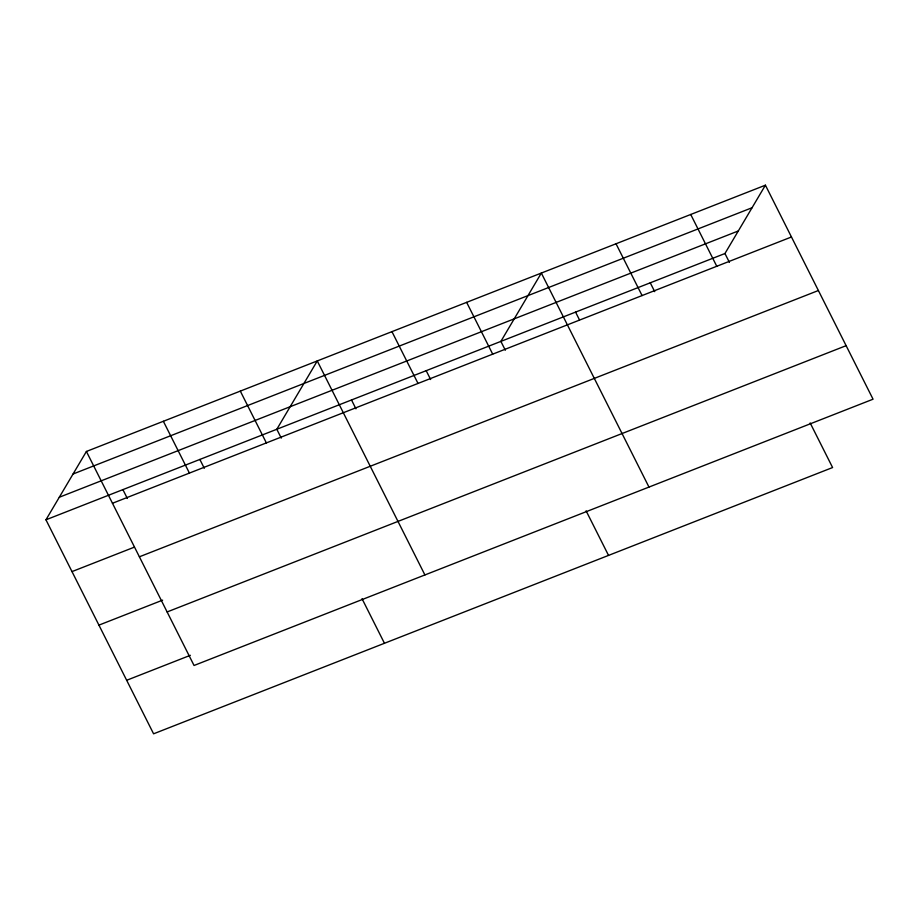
<?xml version="1.0" encoding="UTF-8"?>
<svg xmlns="http://www.w3.org/2000/svg" width="919" height="919" viewBox="0 0 919 919"><rect width="100%" height="100%" fill="white"/><g stroke="black" fill="none" stroke-linecap="round" stroke-linejoin="round"><path stroke-width="1.38" d="M810.156 422.935L832.591 467.541L153.588 733.81L45.95 519.798L86.409 451.459L765.412 185.19L873.05 399.202L194.047 665.482L86.409 451.459M45.95 519.798L724.953 253.518L765.412 185.19M73.061 474.009L752.052 207.74M59.298 497.248L738.302 230.968M112.463 503.267L791.466 236.987M72.004 571.595L134.369 547.15M139.389 556.799L818.392 290.519M98.93 625.127L162.617 600.153M167.12 611.951L846.123 345.67M126.673 680.278L190.359 655.304M724.953 253.518L729.399 262.363M690.72 214.472L716.774 266.28M650.261 282.811L654.707 291.656M616.029 243.765L642.082 295.573M575.57 312.104L579.384 319.686M648.975 487.081L541.337 273.058L500.878 341.386L505.335 350.231M586.092 510.803L608.527 555.409M466.645 302.351L492.699 354.148M426.186 370.679L430.643 379.524M391.953 331.633L418.019 383.441M351.506 399.972L355.952 408.817M424.911 574.949L317.262 360.926L276.814 429.265L281.26 438.11M362.017 598.671L384.452 643.277M240.318 391.103L266.372 442.912M199.86 459.443L204.305 468.288M163.364 421.281L189.417 473.09M122.905 489.62L127.35 498.466"/></g></svg>
